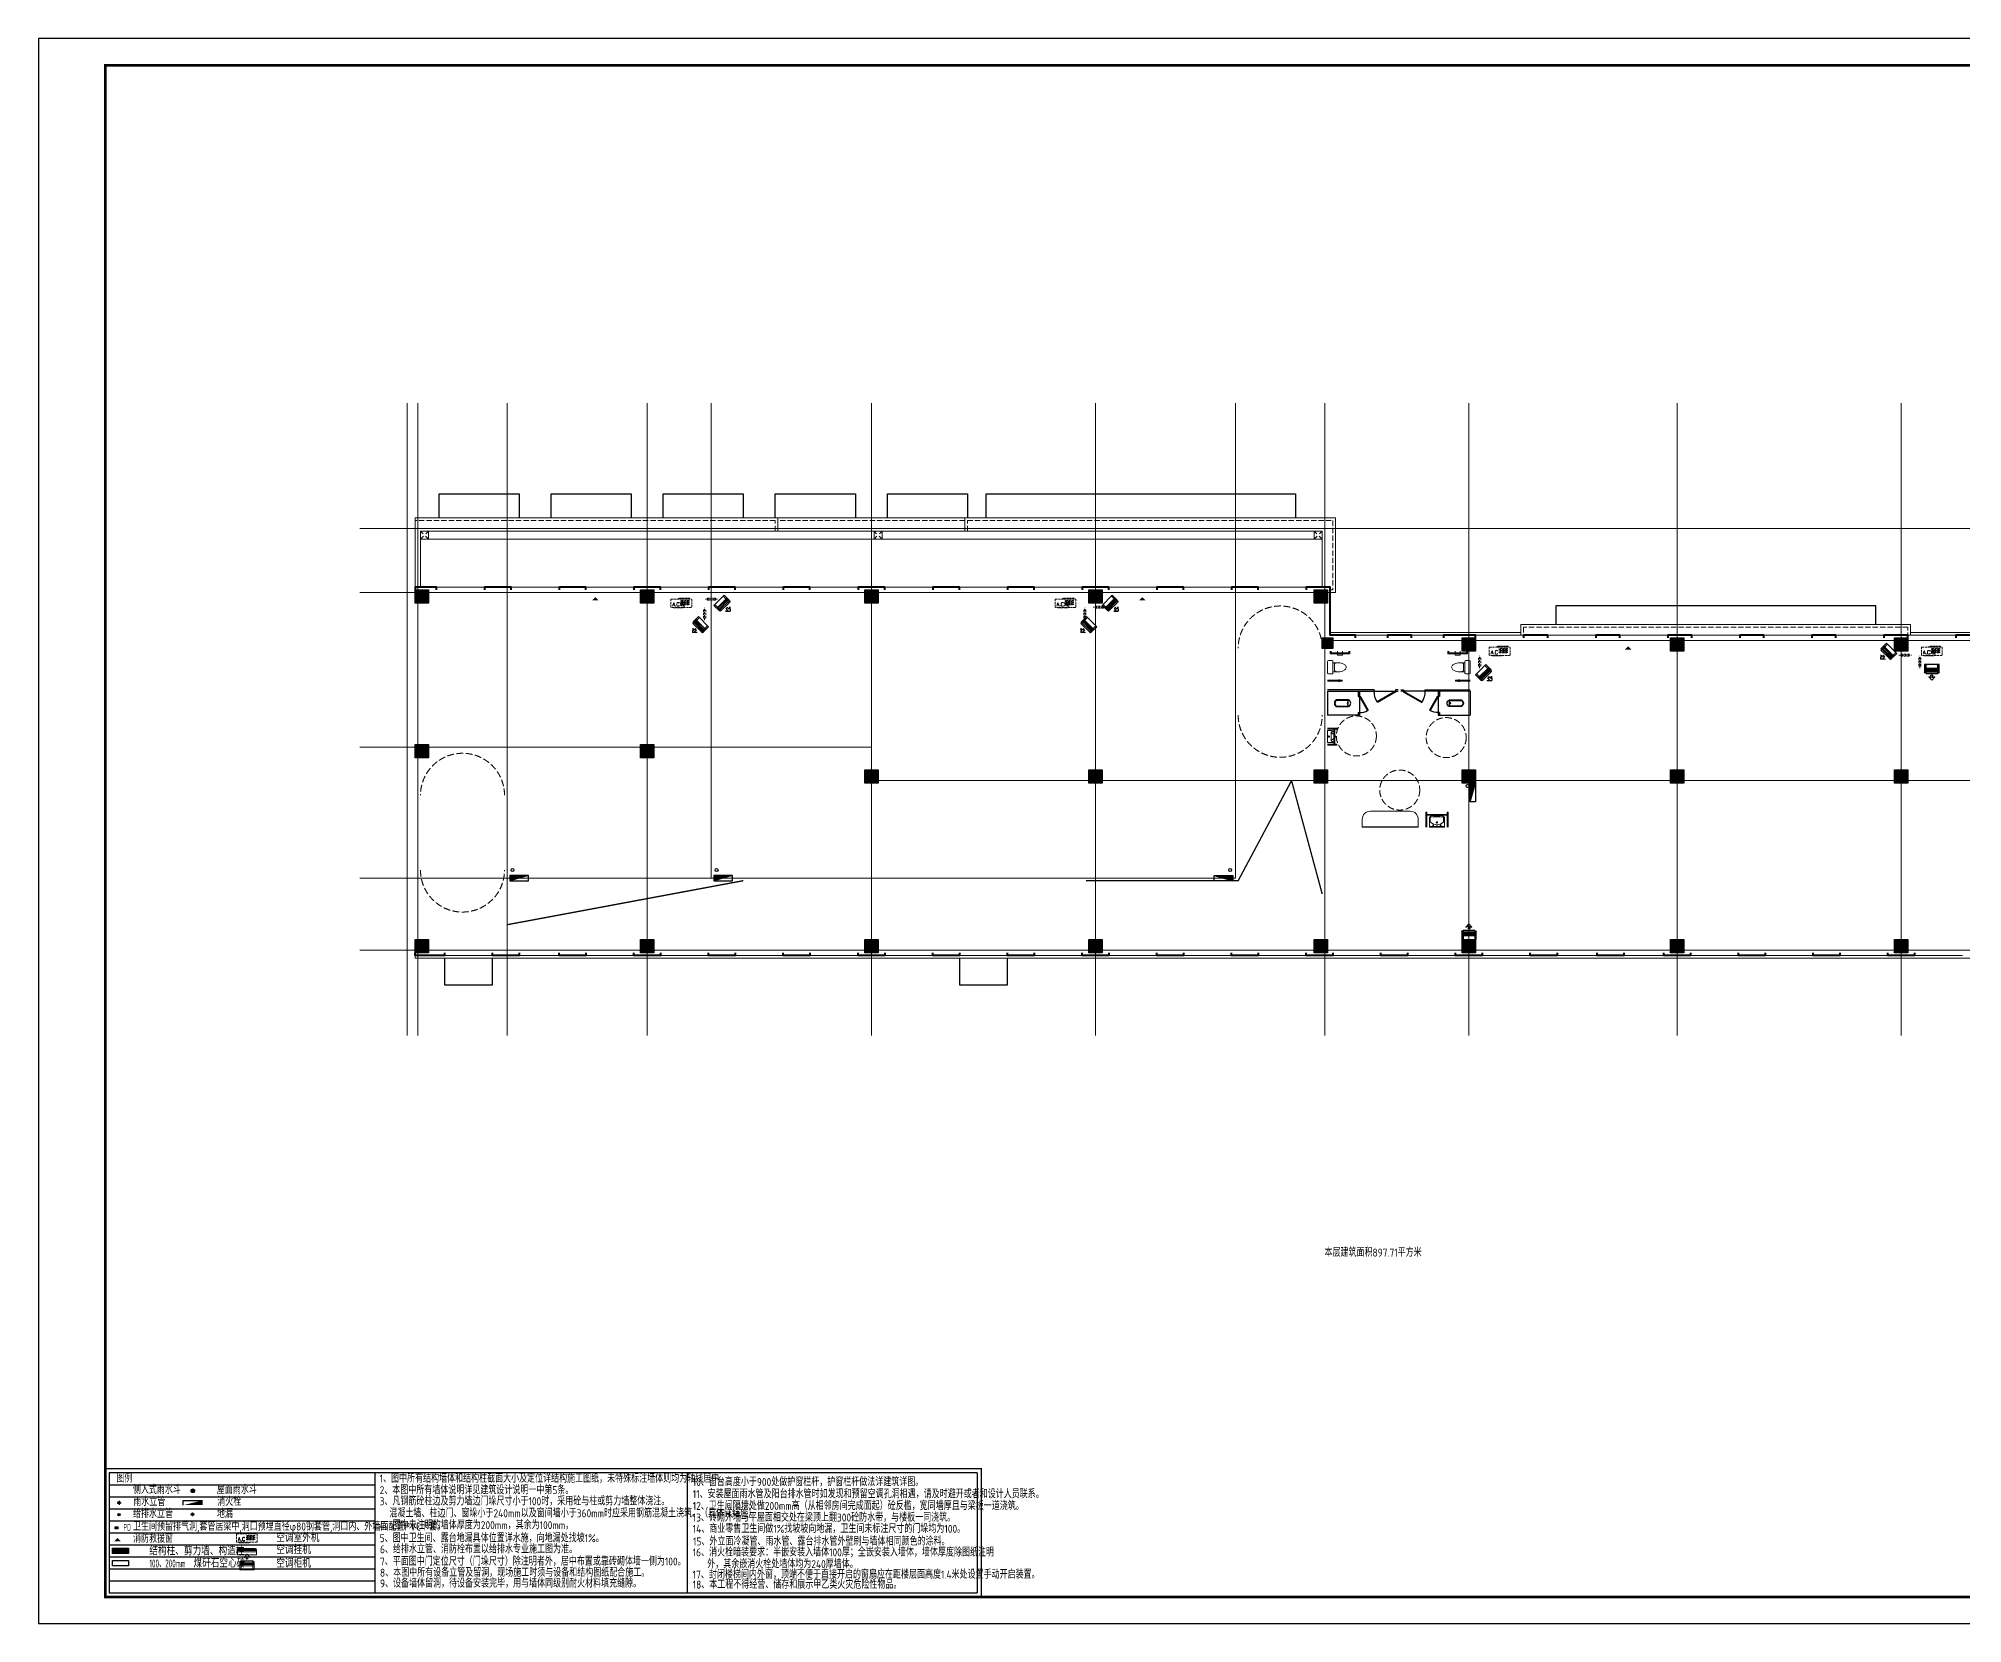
# Model space of a CAD drawing. Extents: x 1188826 to 1909461, y 608442 to 1651179.
# Drawn here: x 1278970 to 1351088, y 1035110 to 1094510 of the extents above; entities that cross this region are included whole.
import ezdxf

# ---------------------------------------------------------------- set-up
doc = ezdxf.new("R2010")
doc.units = 0
doc.header["$LTSCALE"] = 1000
doc.header["$MEASUREMENT"] = 0
for name, pattern in [('__DASH', [0.35, 0.25, -0.1]), ('ACAD_ISO10W100', [18.5, 12, -3, 0.5, -3]), ('CONTINOUS', [0]), ('DASH', [0.35, 0.25, -0.1]), ('DOTE', [2.42, 2, -0.2, 0.02, -0.2]), ('HIDDEN', [0.375, 0.25, -0.125])]:
    doc.linetypes.add(name, pattern=pattern)
for name, color, linetype in [('00-地漏', 43, 'Continuous'), ('__0', 7, 'Continuous'), ('A-AC', 167, 'Continuous'), ('AE-FLDR-ROOF', 61, 'Continuous'), ('EQUIP_消火栓', 7, 'Continuous'), ('PUB_TEXT', 4, 'Continuous'), ('S-COLU-HATCH', 30, 'Continuous'), ('S-COLU-LINE1', 6, 'Continuous'), ('VPIPE-不分区消火栓', 1, 'X'), ('Z3-建筑外边线', 157, 'Continuous'), ('保温', 6, 'Continuous'), ('图框', 140, 'Continuous'), ('地漏', 43, 'Continuous'), ('房间名称', 255, 'Continuous'), ('洁具', 200, 'Continuous'), ('留孔', 1, 'Continuous'), ('看线', 8, 'Continuous'), ('立面', 73, 'Continuous'), ('雨水立管', 160, 'Continuous'), ('预留孔', 240, 'Continuous')]:
    doc.layers.add(name, color=color, linetype=linetype)
doc.layers.add('DIM_MODI', color=1, linetype='Continuous', plot=False)
doc.layers.add('消火栓', color=1, linetype='CONTINOUS', plot=False)
for name, color, linetype, lineweight in [('DOTE', 19, 'DOTE', 9), ('LVTRY', 1, 'Continuous', 13), ('STAIR', 2, 'Continuous', 18), ('WALL', 9, 'Continuous', 40), ('平面-分水线', 214, 'Continuous', 15), ('平面-排水沟', 86, 'Continuous', 15), ('平面-看线', 45, 'Continuous', 15), ('平面-空调室内机', 176, 'Continuous', 9), ('平面-空调预留孔', 173, 'Continuous', 15)]:
    doc.layers.add(name, color=color, linetype=linetype, lineweight=lineweight)
doc.styles.add('_TCH_DIM', font='SIMPLEX.shx', dxfattribs={"width": 0.7, "bigfont": 'GBCBIG.shx'})
doc.styles.add('DIM_FONT', font='SIMPLEX.shx', dxfattribs={"width": 0.56})
doc.styles.get("Standard").update_dxf_attribs({"font": 'gbenor.shx', "bigfont": 'gbcbig.shx'})
doc.styles.add('房间名称', font='TSSDENG', dxfattribs={"width": 0.8, "bigfont": 'HZTXT'})
doc.linetypes.add('X', pattern='A,3,-0.2,["X",Standard,S=0.25,R=0,X=-0.1,Y=-0.115],-0.25', length=3.45)

# ---------------------------------------------------------------- blocks, each defined once
blk = doc.blocks.new('A$C752800CC')
at = {"layer": 'LVTRY'}
for p, q in [((380, 0), (820, 0)), ((1082, 0), (1082, -549)), ((1122, 0), (1122, -549)), ((0, -100), (95, -100)), ((0, -140), (55, -140)), ((0, -377), (55, -377)), ((0, -562), (55, -562)), ((55, -140), (55, -800)), ((95, -100), (95, -840)), ((95, -377), (150, -377)), ((95, -562), (150, -562)), ((150, -377), (150, -562)), ((350, -170), (350, -30)), ((820, -200), (380, -200)), ((430, -200), (430, -430)), ((740, -260), (460, -260)), ((770, -200), (770, -430)), ((850, -30), (850, -170)), ((1072, -409), (1082, -409)), ((1072, -409), (1072, -449)), ((1072, -449), (1082, -449)), ((1082, -549), (1122, -549)), ((1122, -409), (1132, -409)), ((1122, -449), (1132, -449)), ((1132, -409), (1132, -449)), ((0, -800), (55, -800)), ((0, -840), (95, -840))]:
    blk.add_line(p, q, dxfattribs=at)
for centre, radius, start, end in [((380, -30), 30, 90, 180), ((820, -30), 30, 0, 90), ((380, -170), 30, 180, 270), ((827, -412), 398, 157.45048, 216.63815), ((600, -589), 110, 213.45086, 326.54914), ((373, -412), 398, 323.36186, 22.54953), ((820, -170), 30, 270, 0)]:
    blk.add_arc(centre, radius, start, end, dxfattribs=at)
at = {"layer": 'LVTRY', "style": 'DIM_FONT', "text_generation_flag": 4, "width": 0.8, "flags": 9}
for tag in ['YSIZE', 'XSIZE']:
    blk.add_attdef(tag, (600, 0), '', height=0.5, rotation=180, dxfattribs=at)
blk = doc.blocks.new('BFBFGBVDVD')
at = {"layer": '洁具', "color": 1}
for p, q in [((1180497, 1092194), (1180597, 1092194)), ((1183147, 1092144), (1180497, 1092144)), ((1180582, 1092118), (1180597, 1092144)), ((1180582, 1092118), (1181275, 1091718)), ((1180597, 1092194), (1180597, 1092144)), ((1180597, 1092144), (1181290, 1091744)), ((1181397, 1092194), (1181397, 1092144)), ((1181397, 1092194), (1183147, 1092194)), ((1181275, 1091718), (1181290, 1091744))]:
    blk.add_line(p, q, dxfattribs=at)
blk.add_arc((1180597, 1092144), 800, 330, 0, dxfattribs=at)
at = {"ltscale": 0.5, "rotation": 270}
blk.add_blockref('A$C752800CC', (1183147, 1093644), dxfattribs=at)
blk = doc.blocks.new('cssd')
at = {"layer": '洁具', "color": 1}
for p, q in [((8184253, -431494), (8184253, -430294)), ((8184253, -430294), (8185153, -430294)), ((8184253, -430344), (8184453, -430344)), ((8184438, -430268), (8184958, -429968)), ((8184438, -430268), (8184453, -430294)), ((8184453, -430294), (8184973, -429994)), ((8184453, -430344), (8184453, -430294)), ((8184958, -429968), (8184973, -429994)), ((8185053, -430344), (8185053, -430294)), ((8185053, -430344), (8185153, -430344)), ((8185153, -430294), (8185153, -431494)), ((8184578, -430710), (8184578, -431162)), ((8184808, -430715), (8184598, -430715)), ((8184598, -430715), (8184598, -431156)), ((8184808, -431156), (8184808, -430715)), ((8184828, -431162), (8184828, -430710)), ((8184253, -431494), (8185153, -431494))]:
    blk.add_line(p, q, dxfattribs=at)
for centre, radius, start, end in [((8184453, -430294), 600, 0, 30), ((8184703, -430762), 135, 22.35514, 157.64486), ((8184703, -431094), 142, 208.51046, 331.48954), ((8184703, -431094), 122, 210.80777, 329.19223), ((8184703, -430715), 40, 180, 0)]:
    blk.add_arc(centre, radius, start, end, dxfattribs=at)
blk = doc.blocks.new('FGFGFNBFNB')
at = {"layer": '洁具', "color": 1}
for p, q in [((1179497, 1092194), (1177797, 1092194)), ((1177797, 1092144), (1180397, 1092144)), ((1179497, 1092194), (1179497, 1092144)), ((1180297, 1092144), (1179604, 1091744)), ((1180312, 1092118), (1179619, 1091718)), ((1180297, 1092194), (1180297, 1092144)), ((1180397, 1092194), (1180297, 1092194)), ((1180312, 1092118), (1180297, 1092144)), ((1179619, 1091718), (1179604, 1091744))]:
    blk.add_line(p, q, dxfattribs=at)
blk.add_arc((1180297, 1092144), 800, 180, 210, dxfattribs=at)
at = {"ltscale": 0.5, "xscale": -1, "rotation": 90}
blk.add_blockref('A$C752800CC', (1177797, 1093644), dxfattribs=at)
blk = doc.blocks.new('小便斗_01')
for p, q in [((175, 225), (0, 225)), ((0, 225), (0, -225)), ((137.5, -150), (137.5, 150)), ((150, 175), (175, 175)), ((287.5, 37.5), (150, 137.5)), ((0, -225), (175, -225)), ((150, -137.5), (287.5, -37.5)), ((175, -175), (150, -175))]:
    blk.add_line(p, q)
blk.add_circle((50, 0), 25)
for centre, radius, start, end in [((156.25, 156.25), 19.76, 108.434949, 251.565051), ((175, 200), 25, 270, 90), ((237.5, 0), 62.5, 323.130102, 36.869898), ((156.25, -156.25), 19.76, 108.434949, 251.565051), ((175, -200), 25, 270, 90)]:
    blk.add_arc(centre, radius, start, end)
blk = doc.blocks.new('A$C58953B22')
at = {"layer": 'LVTRY'}
for p, q in [((-332, 320, 0), (0, 320)), ((-332, 280, 0), (-269, 280, 0)), ((-269, -305, 0), (-269, 305, 0)), ((-234, 305, 0), (-234, -305, 0)), ((-234, 280, 0), (0, 280)), ((-332, -280, 0), (-269, -280, 0)), ((-332, -320, 0), (0, -320)), ((-234, -280, 0), (0, -280))]:
    blk.add_line(p, q, dxfattribs=at)
for centre, radius, start, end in [((-332, 300, 0), 20, 89.99937, 269.99937), ((-252, 302, 0), 17.7, 8.79741, 171.20259), ((-332, -300, 0), 20, 89.99937, 269.99937), ((-252, -302, 0), 17.7, 188.79741, 351.20259)]:
    blk.add_arc(centre, radius, start, end, dxfattribs=at)
at = {"layer": 'LVTRY', "xscale": -1}
blk.add_blockref('小便斗_01', (0, 0), dxfattribs=at)
blk = doc.blocks.new('_LV1')
for p, q in [((-280, 0), (280, 0)), ((-280, 0), (-280, -361)), ((280, 0), (280, -361)), ((-280, -29), (280, -29)), ((-251, -356), (-251, -214)), ((0, -29), (-90, -29)), ((-90, -29), (90, -29)), ((251, -356), (251, -215))]:
    blk.add_line(p, q)
for centre, radius in [((-139, -69), 15), ((1, -182), 24.9), ((0, -57), 8), ((139, -69), 15)]:
    blk.add_circle(centre, radius)
for centre, radius, start, end in [((-224, -361), 56, 180, 263.48098), ((-223, -214), 28, 133.15434, 180), ((-223, -356), 28, 180, 263.49841), ((0, -452), 354, 46.75809, 133.15434), ((0, 1600), 2029, 263.48098, 276.51902), ((0, 1600), 1997, 263.49841, 276.51223), ((223, -356), 28, 276.51223, 0), ((224, -361), 56, 276.51902, 0), ((223, -215), 28, 0, 46.75809)]:
    blk.add_arc(centre, radius, start, end)
blk = doc.blocks.new('A$C549C535F')
at = {"layer": 'LVTRY'}
for p, q in [((0, 0), (-550, 0)), ((0, -40), (-550, -40)), ((-485, -800), (-485, -40)), ((-455, -800), (-455, -40)), ((0, -800), (-550, -800)), ((0, -840), (-550, -840))]:
    blk.add_line(p, q, dxfattribs=at)
for centre in [(-550, -20), (-550, -820)]:
    blk.add_arc(centre, 20, 89.99937, 269.99937, dxfattribs=at)
at = {"layer": 'LVTRY', "extrusion": (0, 0, -1), "zscale": -1, "rotation": 90}
blk.add_blockref('_LV1', (0, -420), dxfattribs=at)
blk = doc.blocks.new('QER5Y5WE3')
for p, q in [((-194, 188), (-1, 388)), ((194, -188), (-194, 188)), ((72, 389), (-156, 153)), ((292, -73), (-90, 296)), ((321, -43), (-61, 326)), ((360, -17), (-29, 359)), ((389, 14), (0, 389)), ((72, 389), (387, 86)), ((387, 86), (159, -151)), ((388, 13), (194, -188)), ((236, 408), (404, 419)), ((326, 383), (236, 408)), ((326, 383), (253, 308)), ((297, 307), (253, 308)), ((299, 264), (297, 307)), ((372, 340), (299, 264)), ((399, 251), (372, 340)), ((399, 251), (404, 419))]:
    blk.add_line(p, q)
for centre, start, end in [((36, 352), 46.01539, 136.01539), ((351, 49), 316.01539, 46.01539)]:
    blk.add_arc(centre, 51.3, start, end)
blk = doc.blocks.new('gsergvr')
at = {"layer": '平面-空调预留孔', "linetype": 'DASH', "ltscale": 0.3}
for p, q in [((34075, 17176), (34075, 17166)), ((34085, 17156), (34438, 17156)), ((34448, 17166), (34448, 17176))]:
    blk.add_line(p, q, dxfattribs=at)
blk.add_lwpolyline([(34729, 17176), (33989, 17176, -0.414214), (33969, 17196), (33969, 17466, -0.414214), (33989, 17486), (34729, 17486, -0.414214), (34749, 17466), (34749, 17196, -0.414214)], format="xyb", close=True, dxfattribs=at)
for points in [[(34679, 17515), (34260, 17515), (34260, 17500), (34679, 17500)], [(34658, 17428), (34343, 17428), (34343, 17399), (34658, 17399)], [(34658, 17362), (34343, 17362), (34343, 17333), (34658, 17333)], [(34658, 17296), (34343, 17296), (34343, 17267), (34658, 17267)]]:
    blk.add_lwpolyline(points, close=True, dxfattribs=at)
for centre, start, end in [((34085, 17166), 180, 270), ((34438, 17166), 270, 0)]:
    blk.add_arc(centre, 10, start, end, dxfattribs=at)
at = {"layer": '平面-空调预留孔', "linetype": 'DASH', "ltscale": 0.3, "style": '_TCH_DIM', "width": 0.705882}
blk.add_text('A.C', height=146.9, dxfattribs=at).set_placement((34028, 17216))
blk = doc.blocks.new('dongkong')
at = {"layer": '平面-空调预留孔', "linetype": 'HIDDEN', "ltscale": 0.3}
for p, q in [((-603836, 210821), (-603836, 210511)), ((-603836, 210821), (-603756, 210821)), ((-603796, 210900), (-603796, 210431)), ((-603756, 210821), (-603756, 210511))]:
    blk.add_line(p, q, dxfattribs=at)
blk.add_lwpolyline([(-603756, 210511), (-603836, 210511)], dxfattribs=at)
blk = doc.blocks.new('R5T6Y7TRF')
at = {"layer": '平面-分水线', "elevation": -134}
blk.add_lwpolyline([(392485, -26438), (392785, -26438), (392785, -26738), (392485, -26738)], close=True, dxfattribs=at)
for points in [[(392485, -26438), (392582, -26534)], [(392485, -26738), (392593, -26629)], [(392676, -26629), (392785, -26738)], [(392688, -26534), (392785, -26438)]]:
    blk.add_lwpolyline(points, dxfattribs=at)
blk = doc.blocks.new('ferre')
at = {"layer": '平面-空调预留孔', "linetype": 'DASH', "ltscale": 0.3}
for p, q in [((93393, 115403), (93393, 115393)), ((93766, 115393), (93766, 115403)), ((93403, 115383), (93756, 115383))]:
    blk.add_line(p, q, dxfattribs=at)
blk.add_lwpolyline([(94046, 115403), (93306, 115403, -0.414214), (93286, 115423), (93286, 115693, -0.414214), (93306, 115713), (94046, 115713, -0.414214), (94066, 115693), (94066, 115423, -0.414214)], format="xyb", close=True, dxfattribs=at)
for points in [[(93997, 115743), (93577, 115743), (93577, 115727), (93997, 115727)], [(93975, 115655), (93660, 115655), (93660, 115626), (93975, 115626)], [(93975, 115589), (93660, 115589), (93660, 115560), (93975, 115560)], [(93975, 115523), (93660, 115523), (93660, 115494), (93975, 115494)]]:
    blk.add_lwpolyline(points, close=True, dxfattribs=at)
for centre, start, end in [((93403, 115393), 180, 270), ((93756, 115393), 270, 0)]:
    blk.add_arc(centre, 10, start, end, dxfattribs=at)
at = {"layer": '平面-空调预留孔', "linetype": 'DASH', "ltscale": 0.3, "style": '_TCH_DIM', "width": 0.705882}
blk.add_text('A.CX2', height=146.9, dxfattribs=at).set_placement((93345, 115443))
blk = doc.blocks.new('fergve')
blk.add_blockref('ferre', (25670, -60416))
blk = doc.blocks.new('rewerwer')
at = {"layer": 'S-COLU-HATCH'}
h = blk.add_hatch(color=256, dxfattribs=at)
h.dxf.hatch_style = 1
h.paths.add_polyline_path([(1293088, 1151056), (1293588, 1151056), (1293588, 1150556), (1293088, 1150556)])
h = blk.add_hatch(color=256, dxfattribs=at)
h.dxf.hatch_style = 1
h.paths.add_polyline_path([(1301538, 1151056), (1302038, 1151056), (1302038, 1150556), (1301538, 1150556)])
h = blk.add_hatch(color=256, dxfattribs=at)
h.dxf.hatch_style = 1
h.paths.add_polyline_path([(1309938, 1151056), (1310438, 1151056), (1310438, 1150556), (1309938, 1150556)])
h = blk.add_hatch(color=256, dxfattribs=at)
h.dxf.hatch_style = 1
h.paths.add_polyline_path([(1318338, 1151056), (1318838, 1151056), (1318838, 1150556), (1318338, 1150556)])
h = blk.add_hatch(color=256, dxfattribs=at)
h.dxf.hatch_style = 1
h.paths.add_polyline_path([(1326788, 1151056), (1327288, 1151056), (1327288, 1150556), (1326788, 1150556)])
h = blk.add_hatch(color=256, dxfattribs=at)
h.dxf.hatch_style = 1
h.paths.add_polyline_path([(1327088, 1149256), (1327488, 1149256), (1327488, 1148856), (1327088, 1148856)])
h = blk.add_hatch(color=256, dxfattribs=at)
h.dxf.hatch_style = 1
h.paths.add_polyline_path([(1332338, 1149256), (1332838, 1149256), (1332838, 1148756), (1332338, 1148756)])
h = blk.add_hatch(color=256, dxfattribs=at)
h.dxf.hatch_style = 1
h.paths.add_polyline_path([(1340138, 1149256), (1340638, 1149256), (1340638, 1148756), (1340138, 1148756)])
h = blk.add_hatch(color=256, dxfattribs=at)
h.dxf.hatch_style = 1
h.paths.add_polyline_path([(1348538, 1149256), (1349038, 1149256), (1349038, 1148756), (1348538, 1148756)])
h = blk.add_hatch(color=256, dxfattribs=at)
h.dxf.hatch_style = 1
h.paths.add_polyline_path([(1356988, 1149256), (1357488, 1149256), (1357488, 1148756), (1356988, 1148756)])
h = blk.add_hatch(color=256, dxfattribs=at)
h.dxf.hatch_style = 1
h.paths.add_polyline_path([(1357288, 1147356), (1357688, 1147356), (1357688, 1146956), (1357288, 1146956)])
h = blk.add_hatch(color=256, dxfattribs=at)
h.dxf.hatch_style = 1
h.paths.add_polyline_path([(1364688, 1147356), (1365188, 1147356), (1365188, 1146856), (1364688, 1146856)])
h = blk.add_hatch(color=256, dxfattribs=at)
h.dxf.hatch_style = 1
h.paths.add_polyline_path([(1293088, 1145256), (1293588, 1145256), (1293588, 1144756), (1293088, 1144756)])
h = blk.add_hatch(color=256, dxfattribs=at)
h.dxf.hatch_style = 1
h.paths.add_polyline_path([(1301538, 1145256), (1302038, 1145256), (1302038, 1144756), (1301538, 1144756)])
h = blk.add_hatch(color=256, dxfattribs=at)
h.dxf.hatch_style = 1
h.paths.add_polyline_path([(1309938, 1144306), (1310438, 1144306), (1310438, 1143806), (1309938, 1143806)])
h = blk.add_hatch(color=256, dxfattribs=at)
h.dxf.hatch_style = 1
h.paths.add_polyline_path([(1318338, 1144306), (1318838, 1144306), (1318838, 1143806), (1318338, 1143806)])
h = blk.add_hatch(color=256, dxfattribs=at)
h.dxf.hatch_style = 1
h.paths.add_polyline_path([(1326788, 1144306), (1327288, 1144306), (1327288, 1143806), (1326788, 1143806)])
h = blk.add_hatch(color=256, dxfattribs=at)
h.dxf.hatch_style = 1
h.paths.add_polyline_path([(1326788, 1144306), (1327288, 1144306), (1327288, 1143806), (1326788, 1143806)])
h = blk.add_hatch(color=256, dxfattribs=at)
h.dxf.hatch_style = 1
h.paths.add_polyline_path([(1332338, 1144306), (1332838, 1144306), (1332838, 1143806), (1332338, 1143806)])
h = blk.add_hatch(color=256, dxfattribs=at)
h.dxf.hatch_style = 1
h.paths.add_polyline_path([(1340138, 1144306), (1340638, 1144306), (1340638, 1143806), (1340138, 1143806)])
h = blk.add_hatch(color=256, dxfattribs=at)
h.dxf.hatch_style = 1
h.paths.add_polyline_path([(1348538, 1144306), (1349038, 1144306), (1349038, 1143806), (1348538, 1143806)])
h = blk.add_hatch(color=256, dxfattribs=at)
h.dxf.hatch_style = 1
h.paths.add_polyline_path([(1357288, 1144306), (1357788, 1144306), (1357788, 1143806), (1357288, 1143806)])
h = blk.add_hatch(color=256, dxfattribs=at)
h.dxf.hatch_style = 1
h.paths.add_polyline_path([(1364688, 1144306), (1365188, 1144306), (1365188, 1143806), (1364688, 1143806)])
h = blk.add_hatch(color=256, dxfattribs=at)
h.dxf.hatch_style = 1
h.paths.add_polyline_path([(1293088, 1137956), (1293588, 1137956), (1293588, 1137456), (1293088, 1137456)])
h = blk.add_hatch(color=256, dxfattribs=at)
h.dxf.hatch_style = 1
h.paths.add_polyline_path([(1301538, 1137956), (1302038, 1137956), (1302038, 1137456), (1301538, 1137456)])
h = blk.add_hatch(color=256, dxfattribs=at)
h.dxf.hatch_style = 1
h.paths.add_polyline_path([(1309938, 1137956), (1310438, 1137956), (1310438, 1137456), (1309938, 1137456)])
h = blk.add_hatch(color=256, dxfattribs=at)
h.dxf.hatch_style = 1
h.paths.add_polyline_path([(1318338, 1137956), (1318838, 1137956), (1318838, 1137456), (1318338, 1137456)])
h = blk.add_hatch(color=256, dxfattribs=at)
h.dxf.hatch_style = 1
h.paths.add_polyline_path([(1326788, 1137956), (1327288, 1137956), (1327288, 1137456), (1326788, 1137456)])
h = blk.add_hatch(color=256, dxfattribs=at)
h.dxf.hatch_style = 1
h.paths.add_polyline_path([(1332338, 1137956), (1332838, 1137956), (1332838, 1137456), (1332338, 1137456)])
h = blk.add_hatch(color=256, dxfattribs=at)
h.dxf.hatch_style = 1
h.paths.add_polyline_path([(1340138, 1137956), (1340638, 1137956), (1340638, 1137456), (1340138, 1137456)])
h = blk.add_hatch(color=256, dxfattribs=at)
h.dxf.hatch_style = 1
h.paths.add_polyline_path([(1348538, 1137956), (1349038, 1137956), (1349038, 1137456), (1348538, 1137456)])
h = blk.add_hatch(color=256, dxfattribs=at)
h.dxf.hatch_style = 1
h.paths.add_polyline_path([(1357138, 1137956), (1357638, 1137956), (1357638, 1137456), (1357138, 1137456)])
h = blk.add_hatch(color=256, dxfattribs=at)
h.dxf.hatch_style = 1
h.paths.add_polyline_path([(1364688, 1137956), (1365188, 1137956), (1365188, 1137456), (1364688, 1137456)])
at = {"layer": 'S-COLU-LINE1'}
for points in [[(1293088, 1151056), (1293588, 1151056), (1293588, 1150556), (1293088, 1150556)], [(1301538, 1151056), (1302038, 1151056), (1302038, 1150556), (1301538, 1150556)], [(1309938, 1151056), (1310438, 1151056), (1310438, 1150556), (1309938, 1150556)], [(1318338, 1151056), (1318838, 1151056), (1318838, 1150556), (1318338, 1150556)], [(1326788, 1151056), (1327288, 1151056), (1327288, 1150556), (1326788, 1150556)], [(1327088, 1149256), (1327488, 1149256), (1327488, 1148856), (1327088, 1148856)], [(1332338, 1149256), (1332838, 1149256), (1332838, 1148756), (1332338, 1148756)], [(1340138, 1149256), (1340638, 1149256), (1340638, 1148756), (1340138, 1148756)], [(1348538, 1149256), (1349038, 1149256), (1349038, 1148756), (1348538, 1148756)], [(1356988, 1149256), (1357488, 1149256), (1357488, 1148756), (1356988, 1148756)], [(1357288, 1147356), (1357688, 1147356), (1357688, 1146956), (1357288, 1146956)], [(1364688, 1147356), (1365188, 1147356), (1365188, 1146856), (1364688, 1146856)], [(1293088, 1145256), (1293588, 1145256), (1293588, 1144756), (1293088, 1144756)], [(1301538, 1145256), (1302038, 1145256), (1302038, 1144756), (1301538, 1144756)], [(1309938, 1144306), (1310438, 1144306), (1310438, 1143806), (1309938, 1143806)], [(1318338, 1144306), (1318838, 1144306), (1318838, 1143806), (1318338, 1143806)], [(1326788, 1144306), (1327288, 1144306), (1327288, 1143806), (1326788, 1143806)], [(1326788, 1144306), (1327288, 1144306), (1327288, 1143806), (1326788, 1143806)], [(1332338, 1144306), (1332838, 1144306), (1332838, 1143806), (1332338, 1143806)], [(1340138, 1144306), (1340638, 1144306), (1340638, 1143806), (1340138, 1143806)], [(1348538, 1144306), (1349038, 1144306), (1349038, 1143806), (1348538, 1143806)], [(1357288, 1144306), (1357788, 1144306), (1357788, 1143806), (1357288, 1143806)], [(1364688, 1144306), (1365188, 1144306), (1365188, 1143806), (1364688, 1143806)], [(1293088, 1137956), (1293588, 1137956), (1293588, 1137456), (1293088, 1137456)], [(1301538, 1137956), (1302038, 1137956), (1302038, 1137456), (1301538, 1137456)], [(1309938, 1137956), (1310438, 1137956), (1310438, 1137456), (1309938, 1137456)], [(1318338, 1137956), (1318838, 1137956), (1318838, 1137456), (1318338, 1137456)], [(1326788, 1137956), (1327288, 1137956), (1327288, 1137456), (1326788, 1137456)], [(1332338, 1137956), (1332838, 1137956), (1332838, 1137456), (1332338, 1137456)], [(1340138, 1137956), (1340638, 1137956), (1340638, 1137456), (1340138, 1137456)], [(1348538, 1137956), (1349038, 1137956), (1349038, 1137456), (1348538, 1137456)], [(1357138, 1137956), (1357638, 1137956), (1357638, 1137456), (1357138, 1137456)], [(1364688, 1137956), (1365188, 1137956), (1365188, 1137456), (1364688, 1137456)]]:
    blk.add_lwpolyline(points, close=True, dxfattribs=at)
blk = doc.blocks.new('$TwtSys$00000434')
for p, q in [((-0.5, 0.5), (-0.5, -0.5)), ((-0.5, -0.5), (0.5, 0.5)), ((0.5, 0.5), (-0.5, 0.5)), ((0.5, -0.5), (0.5, 0.5)), ((-0.5, -0.5), (0.5, -0.5))]:
    blk.add_line(p, q)
blk.add_solid([(0.5, -0.5), (0.5, 0.5), (-0.5, -0.5)])
blk = doc.blocks.new('地漏')
at = {"layer": '00-地漏', "color": 8}
for p, q in [((261881, 761590), (261803, 761667)), ((261912, 761607), (261820, 761699)), ((261929, 761636), (261846, 761715))]:
    blk.add_line(p, q, dxfattribs=at)
at = {"layer": '00-地漏'}
blk.add_ellipse((261866, 761653), major_axis=(-65, 0), ratio=1, start_param=-1.570626514069458, end_param=4.712558793110128, dxfattribs=at)
blk = doc.blocks.new('W-drain-1')
for p, q in [((-270, 30), (-210, 30)), ((-266, 45), (-214, 45)), ((-266, 15), (-214, 15)), ((-255, 56), (-255, 4)), ((-240, 60), (-240, 0)), ((-225, 56), (-225, 4))]:
    blk.add_line(p, q)
blk.add_circle((-240, 30), 30)
blk = doc.blocks.new('y')
at = {"layer": '雨水立管'}
for p, q in [((100, 0), (-100, 0)), ((0, 100), (0, -100))]:
    blk.add_line(p, q, dxfattribs=at)
for radius in [55, 29.7]:
    blk.add_circle((0, 0), radius, dxfattribs=at)
blk = doc.blocks.new('A$C346954FD')
at = {"layer": '消火栓'}
for p, q in [((650, 0), (0, 0)), ((650, 160), (650, 0))]:
    blk.add_line(p, q, dxfattribs=at)
blk.add_solid([(650, 160), (0, 0), (0, 160)], dxfattribs=at)
blk = doc.blocks.new('A$C1AAF19CD')
at = {"layer": '预留孔', "linetype": '__DASH', "ltscale": 0.2}
for p, q in [((35, -10), (235, 140)), ((235, -10), (35, 140))]:
    blk.add_line(p, q, dxfattribs=at)
blk.add_lwpolyline([(0, 65), (270, 65)], dxfattribs=at)
at = {"layer": '预留孔', "ltscale": 0.2}
blk.add_lwpolyline([(35, -10), (35, 140), (235, 140), (235, -10), (35, -10)], dxfattribs=at)
blk = doc.blocks.new('A$C001338C2')
for p, q in [((0, 249), (0, 22)), ((22, 0), (878, 0)), ((845, 304), (55, 304)), ((109, 215), (109, 304)), ((900, 22), (900, 249))]:
    blk.add_line(p, q)
at = {"lineweight": 5}
for p, q in [((900, 215), (0, 215)), ((900, 143), (0, 143)), ((865, 279), (144, 279)), ((144, 279), (144, 266)), ((387, 279), (144, 279)), ((144, 279), (144, 253)), ((144, 266), (865, 266)), ((144, 240), (144, 253)), ((144, 253), (865, 253)), ((865, 240), (144, 240)), ((387, 240), (387, 279)), ((622, 240), (387, 240)), ((865, 279), (622, 279)), ((622, 279), (622, 240)), ((865, 253), (865, 279)), ((865, 266), (865, 240))]:
    blk.add_line(p, q, dxfattribs=at)
for points in [[(89, 226), (22, 226, -0.414214), (17, 232), (17, 243, -0.414214), (22, 249), (89, 249, -0.414214), (95, 243), (95, 232, -0.414214)], [(73, 275), (57, 275, -0.414214), (51, 281), (51, 283, -0.414214), (57, 289), (73, 289, -0.414214), (79, 283), (79, 281, -0.414214)]]:
    blk.add_lwpolyline(points, format="xyb", close=True)
for centre, radius, start, end in [((55, 249), 55, 90, 180), ((22, 22), 22, 180, 270), ((845, 249), 55, 360, 90), ((878, 22), 22, 270, 360)]:
    blk.add_arc(centre, radius, start, end)
blk = doc.blocks.new('dasdasf1sa2f31as32f')
for p, q in [((-473, 260), (-339, 504)), ((0, 0), (-473, 260)), ((-270, 524), (-428, 237)), ((72, 132), (-401, 392)), ((93, 169), (-381, 428)), ((115, 208), (-359, 468)), ((135, 245), (-339, 505)), ((-270, 524), (114, 314)), ((-116, 586), (43, 640)), ((-23, 586), (-116, 586)), ((-23, 586), (-73, 493)), ((-31, 504), (-73, 493)), ((114, 314), (-44, 26)), ((-18, 463), (-31, 504)), ((32, 555), (-18, 463)), ((134, 244), (0, 0)), ((83, 477), (32, 555)), ((83, 477), (43, 640))]:
    blk.add_line(p, q)
for centre, start, end in [((-294, 479), 61.25933, 151.25933), ((89, 269), 331.25933, 61.25933)]:
    blk.add_arc(centre, 51.3, start, end)

msp = doc.modelspace()

# ---------------------------------------------------------------- hatches: boundary and pattern name
at = {"layer": 'WALL'}
for points in [[(1299845, 1073573), (1299725, 1073453), (1299965, 1073453)], [(1320341, 1073573), (1320221, 1073453), (1320461, 1073453)], [(1338560, 1071730), (1338440, 1071610), (1338680, 1071610)], [(1281930, 1038314), (1281810, 1038194), (1282050, 1038194)]]:
    msp.add_hatch(color=1, dxfattribs=at).paths.add_polyline_path(points)
at = {"layer": '保温', "linetype": 'ByBlock', "ltscale": 10}
h = msp.add_hatch(color=8, dxfattribs=at)
h.dxf.hatch_style = 1
h.paths.add_polyline_path([(1282338, 1037736), (1282338, 1037936), (1281738, 1037936), (1281738, 1037736)])

# ---------------------------------------------------------------- linework, layer by layer
at = {"layer": '__0', "color": 4}
for points in [[(1281738, 1037936), (1282338, 1037936), (1282338, 1037736), (1281738, 1037736)], [(1281738, 1037474), (1282338, 1037474), (1282338, 1037274), (1281738, 1037274)]]:
    msp.add_lwpolyline(points, close=True, dxfattribs=at)
at = {"layer": 'DIM_MODI', "const_width": 50}
for points in [[(1318238, 1062948), (1323938, 1062948), (1325938, 1066698)], [(1325938, 1066698), (1327088, 1062448)], [(1305388, 1062948), (1296538, 1061298)]]:
    msp.add_lwpolyline(points, dxfattribs=at)
at = {"layer": 'DOTE', "linetype": 'ACAD_ISO10W100', "ltscale": 100}
for p, q in [((1292788, 1080848), (1292788, 1057148)), ((1293188, 1080848), (1293188, 1057148)), ((1296538, 1080848), (1296538, 1057148)), ((1301788, 1080848), (1301788, 1057148)), ((1304188, 1080848), (1304188, 1063048)), ((1310188, 1080848), (1310188, 1057148)), ((1318588, 1080848), (1318588, 1057148)), ((1323838, 1080848), (1323838, 1063048)), ((1327188, 1080848), (1327188, 1057148)), ((1332588, 1080848), (1332588, 1057148)), ((1340388, 1080848), (1340388, 1057148)), ((1348788, 1080848), (1348788, 1057148)), ((1368288, 1076148), (1291011, 1076148)), ((1327588, 1073748), (1291011, 1073748)), ((1368288, 1071948), (1327188, 1071948)), ((1310188, 1067948), (1291011, 1067948)), ((1310188, 1066698), (1368288, 1066698)), ((1291011, 1063048), (1323838, 1063048)), ((1291011, 1060348), (1368288, 1060348))]:
    msp.add_line(p, q, dxfattribs=at)
at = {"layer": 'LVTRY'}
msp.add_lwpolyline([(1330688, 1064948), (1328588, 1064948), (1328588, 1065248, -0.414214), (1328888, 1065548), (1330388, 1065548, -0.414214), (1330688, 1065248)], format="xyb", close=True, dxfattribs=at)
msp.add_lwpolyline([(1330688, 1064948), (1328588, 1064948), (1328588, 1064968), (1330688, 1064968)], close=True, dxfattribs=at)
at = {"layer": 'STAIR', "color": 8, "linetype": '__DASH'}
for centre in [(1328368, 1068372), (1331734, 1068311), (1329994, 1066345)]:
    msp.add_circle(centre, 750, dxfattribs=at)
for centre, start, end in [((1325513, 1071668), 359.99563, 180.00066), ((1325513, 1069148), 180, 0), ((1294863, 1066148), 0, 180.00244), ((1294863, 1063348), 180, 0)]:
    msp.add_arc(centre, 1575, start, end, dxfattribs=at)
at = {"layer": 'VPIPE-不分区消火栓'}
for centre in [(1332538, 1066498), (1296738, 1063348), (1304388, 1063348), (1323638, 1063348)]:
    msp.add_circle(centre, 55, dxfattribs=at)
at = {"layer": 'WALL'}
for points in [[(1293888, 1073848), (1293888, 1073948), (1293088, 1073948), (1293088, 1073848)], [(1296688, 1073848), (1296688, 1073948), (1295688, 1073948), (1295688, 1073848)], [(1299488, 1073848), (1299488, 1073948), (1298488, 1073948), (1298488, 1073848)], [(1302288, 1073848), (1302288, 1073948), (1301288, 1073948), (1301288, 1073848)], [(1305088, 1073848), (1305088, 1073948), (1304088, 1073948), (1304088, 1073848)], [(1307888, 1073848), (1307888, 1073948), (1306888, 1073948), (1306888, 1073848)], [(1310688, 1073848), (1310688, 1073948), (1309688, 1073948), (1309688, 1073848)], [(1313488, 1073848), (1313488, 1073948), (1312488, 1073948), (1312488, 1073848)], [(1316288, 1073848), (1316288, 1073948), (1315288, 1073948), (1315288, 1073848)], [(1319088, 1073848), (1319088, 1073948), (1318088, 1073948), (1318088, 1073848)], [(1321888, 1073848), (1321888, 1073948), (1320888, 1073948), (1320888, 1073848)], [(1324688, 1073848), (1324688, 1073948), (1323688, 1073948), (1323688, 1073848)], [(1328337, 1072048), (1328337, 1072148), (1327388, 1072148), (1327388, 1073948), (1326488, 1073948), (1326488, 1073848)], [(1330438, 1072048), (1330438, 1072148), (1329537, 1072148), (1329537, 1072048)], [(1332838, 1072048), (1332838, 1072148), (1331638, 1072148), (1331638, 1072048)], [(1335538, 1072048), (1335538, 1072148), (1334638, 1072148), (1334638, 1072048)], [(1338238, 1072048), (1338238, 1072148), (1337338, 1072148), (1337338, 1072048)], [(1340938, 1072048), (1340938, 1072148), (1340038, 1072148), (1340038, 1072048)], [(1343638, 1072048), (1343638, 1072148), (1342738, 1072148), (1342738, 1072048)], [(1346338, 1072048), (1346338, 1072148), (1345438, 1072148), (1345438, 1072048)], [(1349038, 1072048), (1349038, 1072148), (1348138, 1072148), (1348138, 1072048)], [(1352038, 1072048), (1352038, 1072148), (1350838, 1072148), (1350838, 1072048)], [(1294188, 1060248), (1294188, 1060148), (1293088, 1060148), (1293088, 1060248)], [(1296988, 1060248), (1296988, 1060148), (1295988, 1060148), (1295988, 1060248)], [(1299488, 1060248), (1299488, 1060148), (1298488, 1060148), (1298488, 1060248)], [(1302288, 1060248), (1302288, 1060148), (1301288, 1060148), (1301288, 1060248)], [(1305088, 1060248), (1305088, 1060148), (1304088, 1060148), (1304088, 1060248)], [(1307888, 1060248), (1307888, 1060148), (1306888, 1060148), (1306888, 1060248)], [(1310688, 1060248), (1310688, 1060148), (1309688, 1060148), (1309688, 1060248)], [(1313487, 1060248), (1313487, 1060148), (1312487, 1060148), (1312487, 1060248)], [(1316288, 1060248), (1316288, 1060148), (1315288, 1060148), (1315288, 1060248)], [(1319088, 1060248), (1319088, 1060148), (1318088, 1060148), (1318088, 1060248)], [(1321888, 1060248), (1321888, 1060148), (1320888, 1060148), (1320888, 1060248)], [(1324688, 1060248), (1324688, 1060148), (1323688, 1060148), (1323688, 1060248)], [(1327488, 1060248), (1327488, 1060148), (1326488, 1060148), (1326488, 1060248)], [(1330288, 1060248), (1330288, 1060148), (1329288, 1060148), (1329288, 1060248)], [(1333088, 1060248), (1333088, 1060148), (1332088, 1060148), (1332088, 1060248)], [(1335888, 1060248), (1335888, 1060148), (1334888, 1060148), (1334888, 1060248)], [(1338388, 1060248), (1338388, 1060148), (1337388, 1060148), (1337388, 1060248)], [(1340888, 1060248), (1340888, 1060148), (1339888, 1060148), (1339888, 1060248)], [(1343688, 1060248), (1343688, 1060148), (1342688, 1060148), (1342688, 1060248)], [(1346488, 1060248), (1346488, 1060148), (1345488, 1060148), (1345488, 1060248)], [(1349288, 1060248), (1349288, 1060148), (1348288, 1060148), (1348288, 1060248)]]:
    msp.add_lwpolyline(points, dxfattribs=at)
at = {"layer": '图框'}
msp.add_lwpolyline([(1278970, 1035110), (1384070, 1035110), (1384070, 1094510), (1278970, 1094510)], close=True, dxfattribs=at)
at = {"layer": '图框', "const_width": 100}
msp.add_lwpolyline([(1281470, 1036110), (1383070, 1036110), (1383070, 1093510), (1281470, 1093510)], close=True, dxfattribs=at)
at = {"layer": '地漏'}
for radius in [43.5, 20.1]:
    msp.add_circle((1281993, 1039185), radius, dxfattribs=at)
at = {"layer": '平面-排水沟'}
msp.add_lwpolyline([(1293288, 1075748), (1327088, 1075748)], dxfattribs=at)
at = {"layer": '平面-看线'}
for points in [[(1306688, 1076048), (1306688, 1076548), (1293088, 1076548), (1293088, 1073948)], [(1327088, 1073948), (1327088, 1076048), (1293288, 1076048), (1293288, 1073948)], [(1313688, 1076548), (1306688, 1076548)], [(1313688, 1076048), (1313688, 1076548), (1327588, 1076548), (1327588, 1073748), (1327388, 1073748)], [(1293888, 1073948), (1295688, 1073948)], [(1296688, 1073948), (1298488, 1073948)], [(1299488, 1073948), (1301288, 1073948)], [(1302288, 1073948), (1304088, 1073948)], [(1305088, 1073948), (1306888, 1073948)], [(1307888, 1073948), (1309688, 1073948)], [(1310688, 1073948), (1312488, 1073948)], [(1313488, 1073948), (1315288, 1073948)], [(1316288, 1073948), (1318088, 1073948)], [(1319088, 1073948), (1320888, 1073948)], [(1321888, 1073948), (1323688, 1073948)], [(1324688, 1073948), (1326488, 1073948)], [(1349138, 1072148), (1349138, 1072548), (1334538, 1072548), (1334538, 1072148)], [(1293088, 1060148), (1293088, 1060048), (1365388, 1060048), (1365388, 1070348), (1357688, 1070348), (1357688, 1072248), (1349138, 1072248)], [(1334538, 1072248), (1327388, 1072248)], [(1328337, 1072148), (1329537, 1072148)], [(1330438, 1072148), (1331638, 1072148)], [(1332838, 1072148), (1334638, 1072148)], [(1335538, 1072148), (1337338, 1072148)], [(1338238, 1072148), (1340038, 1072148)], [(1340938, 1072148), (1342738, 1072148)], [(1343638, 1072148), (1345438, 1072148)], [(1346338, 1072148), (1348138, 1072148)], [(1349038, 1072148), (1350838, 1072148)], [(1294188, 1060148), (1295988, 1060148)], [(1296988, 1060148), (1298488, 1060148)], [(1299488, 1060148), (1301288, 1060148)], [(1302288, 1060148), (1304088, 1060148)], [(1305088, 1060148), (1306888, 1060148)], [(1307888, 1060148), (1309688, 1060148)], [(1310687, 1060148), (1312487, 1060148)], [(1313488, 1060148), (1315288, 1060148)], [(1316288, 1060148), (1318088, 1060148)], [(1319088, 1060148), (1320888, 1060148)], [(1321888, 1060148), (1323688, 1060148)], [(1324688, 1060148), (1326488, 1060148)], [(1327488, 1060148), (1329288, 1060148)], [(1330288, 1060148), (1332088, 1060148)], [(1333088, 1060148), (1334888, 1060148)], [(1335888, 1060148), (1337388, 1060148)], [(1338388, 1060148), (1339888, 1060148)], [(1340888, 1060148), (1342688, 1060148)], [(1343688, 1060148), (1345488, 1060148)], [(1346488, 1060148), (1348288, 1060148)], [(1349288, 1060148), (1351088, 1060148)]]:
    msp.add_lwpolyline(points, dxfattribs=at)
at = {"layer": '平面-看线', "linetype": 'DASH', "ltscale": 0.8}
for points in [[(1306588, 1076048), (1306588, 1076448), (1293088, 1076448)], [(1313688, 1076448), (1306688, 1076448)], [(1313788, 1076048), (1313788, 1076448), (1327488, 1076448), (1327488, 1073848), (1327388, 1073848)], [(1349038, 1072048), (1349038, 1072448), (1334638, 1072448), (1334638, 1072048)]]:
    msp.add_lwpolyline(points, dxfattribs=at)
at = {"layer": '房间名称'}
for p, q in [((1314159, 1040760), (1281620, 1040760)), ((1281620, 1040760), (1281620, 1036260)), ((1291574, 1040760), (1291574, 1036260)), ((1303282, 1040760), (1303282, 1036260)), ((1314159, 1040760), (1314159, 1036260)), ((1314159, 1040760), (1314159, 1036260)), ((1314159, 1040760), (1314159, 1037160)), ((1281620, 1040310), (1291574, 1040310)), ((1281620, 1039860), (1291574, 1039860)), ((1281620, 1039410), (1291574, 1039410)), ((1281620, 1038960), (1291574, 1038960)), ((1281620, 1038510), (1291574, 1038510)), ((1281620, 1038060), (1291574, 1038060)), ((1281620, 1037610), (1291574, 1037610)), ((1281620, 1037160), (1291574, 1037160)), ((1281620, 1036710), (1291574, 1036710)), ((1281620, 1036260), (1314159, 1036260))]:
    msp.add_line(p, q, dxfattribs=at)
at = {"layer": '看线', "const_width": 50}
msp.add_lwpolyline([(1281470, 1040910), (1314309, 1040910), (1314309, 1036110), (1281470, 1036110)], close=True, dxfattribs=at)
at = {"layer": '立面', "color": 4}
for points in [[(1293988, 1076548), (1293988, 1077448), (1296988, 1077448), (1296988, 1076548)], [(1298188, 1076548), (1298188, 1077448), (1301188, 1077448), (1301188, 1076548)], [(1302388, 1076548), (1302388, 1077448), (1305388, 1077448), (1305388, 1076548)], [(1306588, 1076548), (1306588, 1077448), (1309588, 1077448), (1309588, 1076548)], [(1310788, 1076548), (1310788, 1077448), (1313788, 1077448), (1313788, 1076548)], [(1314488, 1076548), (1314488, 1077448), (1326088, 1077448), (1326088, 1076548)], [(1347838, 1072548), (1347838, 1073248), (1335838, 1073248), (1335838, 1072548)], [(1294188, 1060048), (1294188, 1059048), (1295988, 1059048), (1295988, 1060048)], [(1313488, 1060048), (1313488, 1059048), (1315288, 1059048), (1315288, 1060048)]]:
    msp.add_lwpolyline(points, dxfattribs=at)

# ---------------------------------------------------------------- block references
at = {"color": 2}
for p in [(900803, 1102485, 134), (917803, 1102485, 134), (934303, 1102485, 134)]:
    msp.add_blockref('R5T6Y7TRF', p, dxfattribs=at)
at = {"xscale": -1}
for name in ['BFBFGBVDVD', 'FGFGFNBFNB']:
    msp.add_blockref(name, (2510435, -22096), dxfattribs=at)
for name, p, rotation in [('A$C58953B22', (1327288, 1068348), 180), ('A$C549C535F', (1331807, 1064948), 270)]:
    msp.add_blockref(name, p, dxfattribs=dict(rotation=rotation))
at = {"layer": '00-地漏', "xscale": 0.7839999991622756, "yscale": 0.7839999991622756, "zscale": 0.7839999991622756, "rotation": 270}
msp.add_blockref('地漏', (687605, 1244505), dxfattribs=at)
at = {"layer": 'A-AC', "linetype": 'ByBlock', "xscale": -1}
for p, rotation in [((1304479, 1073457), 181.0153936611568), ((1319029, 1073457), 181.0153936611568), ((1349938, 1071048), 136.0153936611567), ((1332588, 1060748), 316.0153936611566)]:
    msp.add_blockref('QER5Y5WE3', p, dxfattribs=dict(at, rotation=rotation))
at = {"layer": 'A-AC', "linetype": 'ByBlock'}
for p, rotation in [((1303897, 1072657), 178.9846063388432), ((1318447, 1072657), 178.9846063388432), ((1348429, 1071657), 178.9846063388432), ((1333029, 1070857), 268.9846063388433)]:
    msp.add_blockref('QER5Y5WE3', p, dxfattribs=dict(at, rotation=rotation))
at = {"layer": 'AE-FLDR-ROOF', "xscale": 2.352000000094529, "yscale": 2.352000000094529, "zscale": 2.352000000094529}
msp.add_blockref('W-drain-1', (1285323, 1040015), dxfattribs=at)
at = {"layer": 'EQUIP_消火栓', "xscale": -700, "yscale": 200, "zscale": 700}
for p, rotation in [((1332738, 1066248), 269.9999999999747), ((1323388, 1063048), 180)]:
    msp.add_blockref('$TwtSys$00000434', p, dxfattribs=dict(at, rotation=rotation))
at = {"layer": 'EQUIP_消火栓', "xscale": -700, "yscale": -200, "zscale": 700}
for p in [(1296988, 1063048), (1304638, 1063048)]:
    msp.add_blockref('$TwtSys$00000434', p, dxfattribs=at)
at = {"layer": 'S-COLU-LINE1'}
msp.add_blockref('rewerwer', (0, -77208), dxfattribs=at)
at = {"layer": 'Z3-建筑外边线', "xscale": 1.119999999995343, "yscale": 1.119999999995343, "zscale": 1.119999999995343, "rotation": 180}
msp.add_blockref('A$C346954FD', (1285123, 1039725), dxfattribs=at)
at = {"layer": '平面-空调室内机', "ltscale": 0.3}
for p, rotation in [((700142, 1283609), 180), ((714392, 1283609), 180), ((1559603, 1675194), 89.99999999999999)]:
    msp.add_blockref('dongkong', p, dxfattribs=dict(at, rotation=rotation))
at = {"layer": '平面-空调室内机', "ltscale": 0.3, "xscale": -1}
for p, rotation in [((1093522, 1677294), 270), ((1108072, 1676994), 270), ((1936784, 1281809), 180), ((1953284, 1281809), 180)]:
    msp.add_blockref('dongkong', p, dxfattribs=dict(at, rotation=rotation))
at = {"layer": '平面-空调预留孔'}
for name, p in [('fergve', (1183717, 1018205)), ('fergve', (1198117, 1018205)), ('gsergvr', (1299379, 1054217)), ('fergve', (1230592, 1016405)), ('gsergvr', (1252419, 1020980))]:
    msp.add_blockref(name, p, dxfattribs=at)
at = {"layer": '平面-空调预留孔', "xscale": -0.8000000000465646, "yscale": 0.8000000000465646, "zscale": 0.8000000000465646, "rotation": 359.9999997665698}
msp.add_blockref('A$C001338C2', (1287140, 1037680), dxfattribs=at)
at = {"layer": '平面-空调预留孔', "xscale": -1, "rotation": 331.259331260931}
msp.add_blockref('dasdasf1sa2f31as32f', (1286517, 1037124), dxfattribs=at)
at = {"layer": '洁具', "linetype": 'Continuous', "rotation": 269.9999999966305}
msp.add_blockref('cssd', (1758781, 9254301), dxfattribs=at)
at = {"layer": '洁具', "linetype": 'Continuous', "xscale": -1, "rotation": 90.00000000343613}
msp.add_blockref('cssd', (901144, 9254301), dxfattribs=at)
at = {"layer": '留孔', "xscale": 0.5, "yscale": 0.5, "zscale": 0.5}
msp.add_blockref('A$C1AAF19CD', (1281829, 1038669), dxfattribs=at)
at = {"layer": '雨水立管', "xscale": 0.7839999991622756, "yscale": 0.7839999991622756, "zscale": 0.7839999991622756, "rotation": 90}
msp.add_blockref('y', (1281993, 1039635), dxfattribs=at)

# ---------------------------------------------------------------- texts
at = {"layer": 'PUB_TEXT', "style": '房间名称'}
for s, height, width, p in [('PD', 250, 0.56, (1282159, 1038593)), ('空调室外机', 300, 0.8, (1287882, 1038167)), ('结构柱、剪力墙、构造柱', 300, 0.8, (1283126, 1037672)), ('空调挂机', 300, 0.8, (1287882, 1037715)), ('100、200mm', 300, 0.56, (1283126, 1037210)), ('煤矸石空心砖', 300, 0.8, (1284782, 1037210)), ('空调柜机', 300, 0.8, (1287882, 1037206))]:
    msp.add_text(s, height=height, dxfattribs=dict(at, width=width)).set_placement(p)
at = {"layer": '房间名称'}
for s, p in [('本层建筑面积897.71平方米', (1327173, 1048860)), ('图例', (1281892, 1040398)), ('1、图中所有结构墙体和结构柱截面大小及定位详结构施工图纸，未特殊标注墙体则均为轴线居中。', (1291757, 1040393)), ('侧入式雨水斗', (1282505, 1039968)), ('屋面雨水斗', (1285656, 1039968)), ('2、本图中所有墙体说明详见建筑设计说明一中第5条。', (1291757, 1039958)), ('10、窗台高度小于900处做护窗栏杆，护窗栏杆做法详建筑详图。', (1303494, 1040262)), ('11、安装屋面雨水管及阳台排水管时如发现和预留空调孔洞相遇，请及时避开或者和设计人员联系。', (1303494, 1039810)), ('给排水立管', (1282513, 1039067)), ('雨水立管', (1282522, 1039517)), ('地漏', (1285656, 1039068)), ('消火栓', (1285673, 1039523)), ('3、凡钢筋砼柱边及剪力墙边门垛尺寸小于100时，采用砼与柱或剪力墙整体浇注。', (1291757, 1039541)), ('混凝土墙、柱边门、窗垛小于240mm以及窗间墙小于360mm时应采用钢筋混凝土浇筑。（具体详结施）', (1292124, 1039091)), ('13、砖砌外墙与平屋面相交处在梁顶上翻300砼防水带，与楼板一同浇筑。', (1303492, 1038931)), ('12、卫生间隔墙处做200mm高（从相邻房间完成面起）砼反槛，宽同墙厚且与梁板一道浇筑。', (1303494, 1039368)), ('卫生间预留排气洞,套管居梁中,洞口预埋直径φ80钢套管,洞口内、外墙面配置PVC卡套。', (1282513, 1038593)), ('4、图中未注明的墙体厚度为200mm，其余为100mm，', (1291757, 1038646)), ('14、商业零售卫生间做1%%%找坡坡向地漏，卫生间未标注尺寸的门垛均为100。', (1303492, 1038509)), ('消防救援窗', (1282513, 1038143)), ('5、图中卫生间、露台地漏具体位置详水施，向地漏处找坡1%%%。', (1291757, 1038158)), ('6、给排水立管、消防栓布置以给排水专业施工图为准。', (1291771, 1037742)), ('16、消火栓暗装要求：半嵌安装入墙体100厚；全嵌安装入墙体，墙体厚度除图纸注明', (1303492, 1037625)), ('15、外立面冷凝管、雨水管、露台排水管外壁刷与墙体相同颜色的涂料。', (1303504, 1038035)), ('7、平面图中门定位尺寸（门垛尺寸）除注明者外，居中布置或靠砖砌体墙一侧为100。', (1291771, 1037284)), ('8、本图中所有设备立管及留洞，现场施工时须与设备和结构图纸配合施工。', (1291771, 1036865)), ('17、封闭楼梯间内外窗，顶端不便于直接开启的窗扇应在距楼层面高度1.4米处设置手动开启装置。', (1303492, 1036794)), ('外，其余嵌消火栓处墙体均为240厚墙体。', (1304037, 1037185)), ('9、设备墙体留洞，待设备安装完毕，用与墙体同级别耐火材料填充缝隙。', (1291771, 1036462)), ('18、本工程不得经营、储存和展示甲乙类火灾危险性物品。', (1303492, 1036417))]:
    msp.add_text(s, height=300, dxfattribs=at).set_placement(p)

doc.saveas('drawing.dxf')
